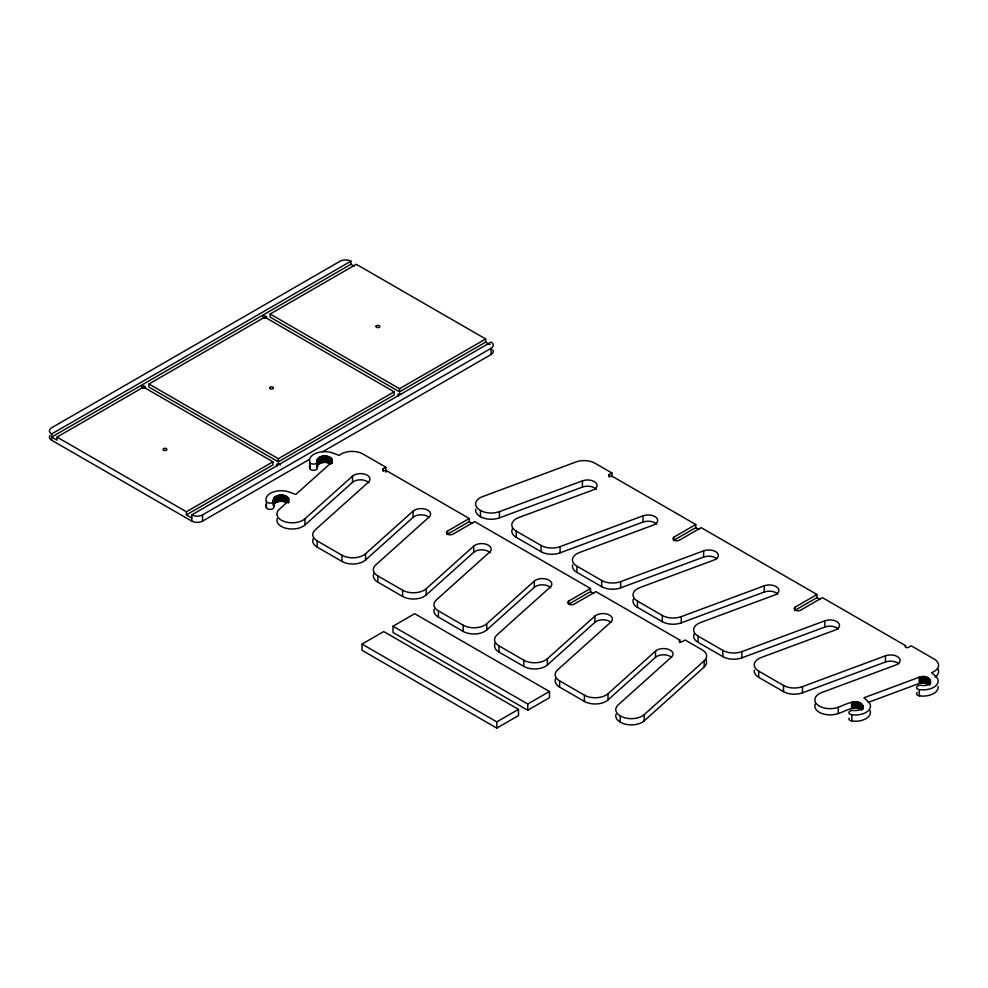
<?xml version="1.0" encoding="UTF-8"?>
<svg xmlns="http://www.w3.org/2000/svg" width="988" height="988" viewBox="0 0 988 988"><rect width="100%" height="100%" fill="white"/><g stroke="black" fill="none" stroke-linecap="round" stroke-linejoin="round"><path stroke-width="1.48" d="M273.627 506.251C269.403 496.742 280.184 492.617 286.755 496.507L286.755 502.719C282.827 500.175 272.935 500.706 273.824 506.968A3.791 2.186 0 0 1 272.256 508.956L271.379 509.228A3.791 2.186 0 0 1 266.488 507.943L266.34 501.447A15.228 8.793 0 0 1 268.044 495.05L269.119 494.136A15.228 8.793 0 0 1 289.694 492.209L295.807 494.482L331.351 462.582C335.599 454.505 315.802 453.369 317.333 461.705A3.791 2.186 0 0 1 314.419 464.051A3.791 2.186 0 0 1 310.01 462.68L309.886 462.396A15.228 8.793 0 0 1 316.086 453.196A15.228 8.793 0 0 1 333.203 453.171L339.316 455.431A15.228 8.793 0 0 1 362.892 453.974L385.839 467.225L385.839 472.202M273.762 506.683L273.812 498.384M274.108 504.078L274.121 497.866M274.528 503.584L274.528 497.359M275.034 503.114L275.047 496.902M275.652 502.694L275.652 496.47M276.356 502.324L276.356 496.1M277.122 501.99L277.134 495.778M277.961 501.731L277.974 495.519M278.863 501.534L278.863 495.309M279.789 501.398L279.789 495.173M280.728 501.336L280.74 495.112M281.691 501.336L281.691 495.112M282.642 501.41L282.642 495.186M283.568 501.546L283.568 495.321M284.445 501.743L284.458 495.531M285.285 502.015L285.285 495.803M286.063 502.349L286.063 496.124M287.36 501.904L286.755 496.507M287.866 502.373L287.36 496.927M288.274 502.88L287.866 497.396M288.558 502.151L288.274 497.903M288.743 502.694L288.57 498.421M277.208 518.539A15.228 8.793 0 0 0 286.458 528.382A15.228 8.793 0 0 0 304.959 524.986L304.959 518.774L352.481 476.117A9.522 5.496 0 0 1 365.634 474.475A9.522 5.496 0 0 1 368.499 482.07L315.147 529.939A15.228 8.793 0 0 0 317.197 540.905L317.197 547.117L341.984 561.443A15.228 8.793 0 0 0 365.56 559.986L413.083 517.329A9.522 5.496 0 0 1 429.138 517.379M317.148 459.877L317.333 467.917A3.791 2.186 0 0 1 314.406 470.263A3.791 2.186 0 0 1 309.997 468.892L309.886 468.608A15.228 8.793 0 0 1 309.639 465.323M317.321 459.334L317.272 467.645L318.037 464.533L321.471 462.68L326.151 462.359L330.264 463.681L330.264 457.456M317.617 465.039L317.63 458.815M318.037 464.533L318.037 458.321M318.544 464.076L318.556 457.852M319.161 463.644L319.161 457.432M319.865 463.273L319.865 457.049M320.631 462.952L320.643 456.728M321.471 462.68L321.483 456.468M322.372 462.483L322.372 456.271M323.298 462.347L323.298 456.135M324.237 462.285L324.249 456.061M325.2 462.285L325.2 456.073M326.151 462.359L326.151 456.135M327.077 462.495L327.077 456.283M327.954 462.705L327.967 456.481M328.794 462.964L328.794 456.752M329.572 463.298L329.572 457.074M330.869 464.101L330.869 457.889M331.375 463.323L331.375 458.358M331.783 462.582L331.783 458.852M332.067 463.113L332.079 459.383M332.252 462.409L332.252 459.926M332.301 462.964L332.301 460.47M341.984 561.443L341.984 555.219L317.197 540.905M57.008 437.091L186.386 511.784L186.386 514.896L272.947 464.916L272.947 461.816L143.556 387.111L57.008 437.091L57.008 440.191L51.623 437.091L350.913 264.29L350.913 261.178A7.62 4.384 0.1 0 0 340.156 261.178L51.635 427.767A7.62 4.397 0 0 0 51.635 433.979L51.635 440.203L191.783 521.121A7.62 4.397 0 0 0 202.552 521.121L309.405 459.42M304.959 524.986L352.481 482.342L352.481 476.117M362.028 644.09L362.028 650.314L496.803 728.107L518.502 715.584L518.502 709.372L383.739 631.567L362.028 644.09L496.803 721.895L518.502 709.372M365.56 559.986L365.56 553.762L413.095 511.117A9.522 5.496 0 0 1 426.248 509.462A9.522 5.496 0 0 1 429.101 517.057L375.761 564.926A15.228 8.793 0 0 0 377.799 575.893L377.799 582.117L402.598 596.431A15.228 8.793 0 0 0 426.174 594.974L473.697 552.317A9.522 5.496 0 0 1 490.159 552.786M383.146 471.264L383.146 468.781L385.839 467.225M392.989 626.219L392.989 632.444L527.753 710.236L549.464 697.713L549.464 691.501L414.688 613.696L392.989 626.219L527.753 704.012L549.464 691.501M402.598 596.431L402.598 590.207L377.799 575.893M413.083 517.329L413.095 511.117M426.174 594.974L426.174 588.749L473.697 546.105A9.522 5.496 0 0 1 486.849 544.462A9.522 5.496 0 0 1 489.702 552.045L436.363 599.914A15.228 8.793 0 0 0 438.413 610.88L438.4 617.105L463.199 631.418A15.228 8.793 0 0 0 486.775 629.961L534.298 587.317A9.522 5.496 0 0 1 550.761 587.774M590.503 588.49L568.804 601.013L568.804 604.125L590.503 591.602L590.503 588.49L474.672 521.615L452.973 534.138A3.804 2.198 0 0 1 447.589 534.138L447.589 531.025L469.288 518.515L469.288 521.627L447.589 534.138A3.804 2.198 0 0 0 446.984 534.594M463.199 631.418L463.199 625.206L438.413 610.88M473.697 552.317L473.697 546.105M596.357 489.566A9.522 5.496 0 0 0 582.438 487.072L499.459 517.86A15.228 8.793 0 0 1 480.464 516.687L480.464 510.463A15.228 8.793 0 0 1 482.589 496.618L575.893 461.989A15.228 8.793 0 0 1 594.899 463.174L611.918 473.005L611.918 476.735M485.688 342.095L485.688 338.983L356.298 264.29L270.156 314.023L270.156 317.136L399.547 391.828L485.688 342.095L489.986 344.577M486.775 629.961L486.775 623.749L534.298 581.092A9.522 5.496 0 0 1 547.451 579.45A9.522 5.496 0 0 1 550.316 587.045L496.976 634.914A15.228 8.793 0 0 0 499.014 645.88L499.014 652.092L523.801 666.406A15.228 8.793 0 0 0 547.377 664.949L594.912 622.304A9.522 5.496 0 0 1 610.955 622.341M496.803 728.107L496.803 721.895M523.801 666.406L523.813 660.194L499.014 645.88M527.753 710.236L527.753 704.012M534.298 587.317L534.298 581.092M547.377 664.949L547.389 658.737L594.912 616.092A9.522 5.496 0 0 1 608.065 614.437A9.522 5.496 0 0 1 610.917 622.032L557.578 669.901A15.228 8.793 0 0 0 559.616 680.868L559.616 687.092L584.414 701.406A15.228 8.793 0 0 0 607.991 699.949L655.513 657.292A9.522 5.496 0 0 1 671.568 657.341M584.414 701.406L584.414 695.182L559.616 680.868M594.912 622.304L594.912 616.092M607.991 699.949L607.991 693.724L655.513 651.08A9.522 5.496 0 0 1 668.666 649.425A9.522 5.496 0 0 1 671.531 657.02L618.179 704.889A15.228 8.793 0 0 0 619.933 715.683L620.229 715.855A15.228 8.793 0 0 0 644.201 714.633L704.185 660.811A15.228 8.793 0 0 0 702.147 649.845L685.129 640.014L682.436 641.57A1.902 1.099 0 0 1 679.744 641.57A1.902 1.099 0 0 1 679.744 640.014L595.888 591.602L574.189 604.125A3.804 2.198 0 0 1 568.804 604.125A3.804 2.198 0 0 1 568.804 601.013M616.043 714.188A15.228 8.793 0 0 0 620.229 722.08L620.909 722.463A15.228 8.793 0 0 0 644.201 720.857L644.201 714.633M655.513 657.292L655.513 651.08M679.744 642.496L679.744 640.014M644.201 720.857L704.185 667.024L704.185 660.811M191.783 521.121L191.783 514.896L491.073 342.095A7.62 4.397 0 0 1 491.073 348.307L491.073 354.531L322.767 451.701M620.229 722.08L620.229 715.855M870.095 710.545A15.228 8.793 0 0 1 864.512 719.4L862.932 720.017A15.228 8.793 0 0 1 851.854 721.005L851.854 714.756A15.228 8.793 0 0 0 862.932 713.793L864.512 713.175A15.228 8.793 0 0 0 867.859 701.295L863.932 697.763L919.211 677.249C931.289 672.828 934.92 687.722 920.742 685.339A3.791 2.186 0 0 0 916.679 687.03A3.791 2.186 0 0 0 919.05 689.575L919.532 695.885A15.228 8.793 0 0 0 938.069 686.512M851.854 721.005L851.36 720.907A3.791 2.186 0 0 1 849.137 718.091M919.544 689.636L919.532 689.661A15.228 8.793 0 0 0 935.463 686.067A15.228 8.793 0 0 0 935.537 676.175L931.61 672.643A15.228 8.793 0 0 0 934.142 659.033L911.195 645.794L908.503 647.338A1.902 1.099 0 0 1 905.811 647.338A1.902 1.099 0 0 1 905.811 645.794L822.362 597.604L800.663 610.139A3.804 2.198 0 0 1 795.278 610.139A3.804 2.198 0 0 0 794.673 610.596M919.532 695.885L919.05 695.787A3.791 2.186 0 0 1 917.284 692.465M51.635 433.979L350.913 261.178M148.941 383.999L264.772 317.136L394.163 391.828L394.163 394.941L278.332 461.816L148.941 387.111L148.941 383.999L278.332 458.704L394.163 391.828M186.386 511.784L272.947 461.816M270.156 314.023L399.547 388.716L485.688 338.983M191.783 514.896A7.62 4.397 0 0 0 202.552 514.896L491.073 348.307M698.998 529.494L695.762 527.629L695.762 524.517L611.918 476.105A1.902 1.099 0 0 1 609.226 476.105A1.902 1.099 0 0 1 609.226 474.549L611.918 473.005M673.458 540.609A3.804 2.198 0 0 1 674.063 540.152A3.804 2.198 0 0 1 674.063 537.052L695.762 524.517M674.063 537.052L674.063 540.152L695.762 527.629M816.977 597.604L795.278 610.139A3.804 2.198 0 0 1 795.278 607.027L816.977 594.504L816.977 597.604L820.213 599.469M480.464 510.463L480.761 510.635A15.228 8.793 0 0 0 499.459 511.648L582.438 480.847A9.522 5.496 0 0 1 595.591 482.502A9.522 5.496 0 0 1 592.726 490.097L518.811 517.527A15.228 8.793 0 0 0 516.267 531.149L516.267 537.361L541.066 551.675A15.228 8.793 0 0 0 560.072 552.848L643.04 522.059A9.522 5.496 0 0 1 656.612 524.122M516.267 531.149L541.066 545.462A15.228 8.793 0 0 0 560.072 546.636L643.04 515.835A9.522 5.496 0 0 1 656.193 517.49A9.522 5.496 0 0 1 653.34 525.085L579.413 552.527A15.228 8.793 0 0 0 576.881 566.136L576.881 572.348L601.667 586.662A15.228 8.793 0 0 0 620.674 587.848L703.654 557.047A9.522 5.496 0 0 1 716.806 558.702M576.881 566.136L601.667 580.45A15.228 8.793 0 0 0 620.674 581.623L703.654 550.835A9.522 5.496 0 0 1 716.806 552.477A9.522 5.496 0 0 1 713.941 560.072L640.014 587.514A15.228 8.793 0 0 0 637.482 601.124L637.482 607.348L662.281 621.662A15.228 8.793 0 0 0 681.275 622.835L764.255 592.034A9.522 5.496 0 0 1 777.828 594.109M637.482 601.124L662.281 615.438A15.228 8.793 0 0 0 681.275 616.623L764.255 585.822A9.522 5.496 0 0 1 777.408 587.477A9.522 5.496 0 0 1 774.555 595.06L700.628 622.502A15.228 8.793 0 0 0 698.096 636.111L698.096 642.336L722.883 656.65A15.228 8.793 0 0 0 741.889 657.823L824.869 627.034A9.522 5.496 0 0 1 838.429 629.097M698.096 636.111L722.883 650.425A15.228 8.793 0 0 0 741.889 651.611L824.869 620.81A9.522 5.496 0 0 1 838.022 622.465A9.522 5.496 0 0 1 835.156 630.06L761.229 657.489A15.228 8.793 0 0 0 758.698 671.111L758.698 677.323L783.496 691.637A15.228 8.793 0 0 0 802.491 692.823L885.47 662.022A9.522 5.496 0 0 1 898.623 663.677M758.698 671.111L783.496 685.425A15.228 8.793 0 0 0 802.491 686.598L885.47 655.797A9.522 5.496 0 0 1 898.623 657.452A9.522 5.496 0 0 1 895.758 665.048L821.843 692.489A15.228 8.793 0 0 0 817.261 704.642A15.228 8.793 0 0 0 838.306 707.272C844.061 705.346 858.103 696.861 862.82 705.914C862.438 710.335 856.522 710.94 853.052 710.458A3.791 2.186 0 0 0 849.606 711.372L849.137 711.866A3.791 2.186 0 0 0 851.36 714.695L851.854 714.756M815.557 703.431A15.228 8.793 0 0 0 820.806 713.077A15.228 8.793 0 0 0 838.306 713.497C845.185 711.558 854.435 704.691 861.635 710.063L861.635 703.839M868.18 702.406L919.211 683.461L924.768 683.041L929.313 684.943M350.913 264.29L354.149 266.155M816.977 594.504L701.147 527.629L679.448 540.152A3.804 2.198 0 0 1 674.063 540.152M469.288 518.515L385.839 470.337A1.902 1.099 0 0 1 383.146 470.337A1.902 1.099 0 0 1 383.146 468.781M469.288 521.627L472.523 523.492M590.503 591.602L593.739 593.467M186.386 514.896L191.771 517.996M480.464 516.687L479.785 516.292A15.228 8.793 0 0 1 475.71 509.191M266.377 501.435L266.501 501.719A3.791 2.186 0 0 0 271.379 503.016L272.256 502.744A3.791 2.186 0 0 0 273.824 500.743L273.565 499.483M288.743 498.965L287.841 501.632L279.345 509.265A15.228 8.793 0 0 0 283.914 521.405A15.228 8.793 0 0 0 304.959 518.774M930.498 680.794L930.498 683.288M930.375 680.25L930.375 682.733M930.14 679.719L930.14 684.696M929.782 679.201L929.782 684.178M929.313 678.719L929.313 683.696M928.757 678.274L928.757 684.499M928.09 677.879L928.09 684.091M927.362 677.521L927.362 683.745M926.546 677.237L926.546 683.449M925.682 677.002L925.682 683.214M924.768 676.829L924.768 683.041M923.829 676.731L923.829 682.943M922.878 676.694L922.878 682.918M921.928 676.731L921.928 682.955M920.989 676.842L920.989 683.054M920.075 677.015L920.075 683.227M919.211 677.249L919.211 683.461M885.47 655.797L885.47 662.022M862.82 705.914L862.833 708.952M862.697 705.37L862.709 709.508M862.462 704.839L862.462 708.569M862.104 704.321L862.104 709.298M861.067 703.394L861.067 709.619M860.412 702.999L860.412 709.211M859.671 702.641L859.671 708.865M858.868 702.357L858.868 708.569M858.004 702.122L858.004 708.334M857.09 701.949L857.09 708.161M856.151 701.851L856.151 708.063M855.2 701.813L855.2 708.038M854.237 701.851L854.237 708.075M853.299 701.962L853.299 708.174M852.397 702.135L852.397 708.347M851.533 702.369L851.533 708.581M838.306 707.272L838.306 713.497M824.869 620.81L824.869 627.034M802.491 686.598L802.491 692.823M795.278 607.027L795.278 610.139M783.496 685.425L783.496 691.637M764.255 585.822L764.255 592.034M741.889 651.611L741.889 657.823M722.883 650.425L722.883 656.65M703.654 550.835L703.654 557.047M681.275 616.623L681.275 622.835M662.281 615.438L662.281 621.662M643.04 515.835L643.04 522.059M620.674 581.623L620.674 587.848M609.226 474.549L609.226 477.043M601.667 580.45L601.667 586.662M582.438 480.847L582.438 487.072M560.072 546.636L560.072 552.848M541.066 545.462L541.066 551.675M499.459 511.648L499.459 517.86M399.547 388.716L399.547 391.828M278.332 458.704L278.332 461.816M202.552 514.896L202.552 521.121M492.716 349.74A7.62 4.397 0 0 1 491.073 354.531M51.635 440.203A7.62 4.397 0 0 1 49.98 435.412M264.142 318.173A1.902 1.099 0 0 1 263.302 316.432A1.902 1.099 0 0 1 266.414 316.568A1.902 1.099 0 0 1 265.117 318.21M142.605 388.062A1.902 1.099 0 0 1 142.334 386.271A1.902 1.099 0 0 1 145.347 386.74A1.902 1.099 0 0 1 143.556 388.21M277.295 465.842A1.902 1.099 0 0 1 277.467 463.94A1.902 1.099 0 0 1 280.234 464.978M398.559 395.879A1.902 1.099 0 0 1 398.411 394.051A1.902 1.099 0 0 1 401.387 394.669M365.56 553.762A15.228 8.793 0 0 1 341.984 555.219M426.174 588.749A15.228 8.793 0 0 1 402.598 590.207M486.775 623.749A15.228 8.793 0 0 1 463.199 625.206M547.389 658.737A15.228 8.793 0 0 1 523.813 660.194M607.991 693.724A15.228 8.793 0 0 1 584.414 695.182M317.197 547.117A15.228 8.793 0 0 1 313.678 537.855M352.481 482.342A9.522 5.496 0 0 1 368.944 482.799M705.765 659.404A15.228 8.793 0 0 1 704.185 667.024M559.616 687.092A15.228 8.793 0 0 1 555.725 678.509M499.014 652.092A15.228 8.793 0 0 1 495.494 642.83M438.4 617.105A15.228 8.793 0 0 1 434.226 609.213M377.799 582.117A15.228 8.793 0 0 1 373.896 573.534M447.589 534.138A3.804 2.198 0 0 1 447.589 531.025M266.328 507.659A15.228 8.793 0 0 1 266.13 504.374M758.698 677.323A15.228 8.793 0 0 1 754.326 670.173M937.97 668.962A15.228 8.793 0 0 1 935.006 677.15M516.267 537.361A15.228 8.793 0 0 1 512.29 528.975M576.881 572.348A15.228 8.793 0 0 1 572.571 564.889M637.482 607.348A15.228 8.793 0 0 1 633.802 598.345M698.096 642.336A15.228 8.793 0 0 1 694.107 633.938M309.849 462.396L309.837 468.621L309.886 462.396M269.712 387.629L269.65 387.914A1.902 1.099 0 0 0 271.552 389.013L272.046 388.976A1.902 1.099 0 0 0 273.392 388.198L273.454 387.914A1.902 1.099 0 0 0 271.552 386.814L271.058 386.851A1.902 1.099 0 0 0 269.712 387.629M376.082 326.225L376.02 326.509A1.902 1.099 0 0 0 377.922 327.608L378.416 327.571A1.902 1.099 0 0 0 379.763 326.793L379.824 326.509A1.902 1.099 0 0 0 377.922 325.41L377.428 325.447A1.902 1.099 0 0 0 376.082 326.225M164.848 448.354L164.366 448.404A1.902 1.099 0 0 0 163.106 449.664A1.902 1.099 0 0 0 165.095 450.54L165.589 450.491A1.902 1.099 0 0 0 166.836 449.231A1.902 1.099 0 0 0 164.848 448.354"/></g></svg>
